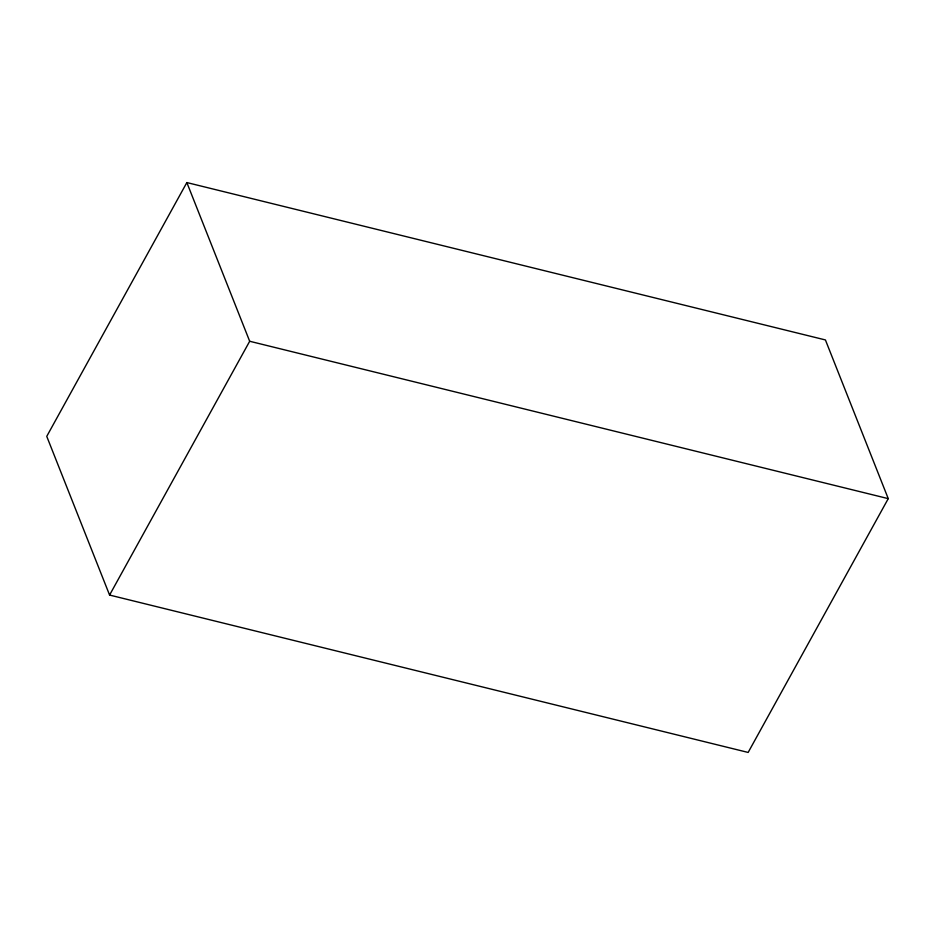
<?xml version="1.0" encoding="UTF-8"?>
<svg xmlns="http://www.w3.org/2000/svg" width="935" height="935" viewBox="0 0 935 935"><rect width="100%" height="100%" fill="white"/><g stroke="black" fill="none" stroke-linecap="round" stroke-linejoin="round"><path stroke-width="1.4" d="M186.848 182.559L46.75 436.365L109.582 595.057L748.152 752.441L888.25 498.635L825.418 339.943L186.848 182.559L249.68 341.263L109.582 595.057M249.68 341.263L888.25 498.635"/></g></svg>
